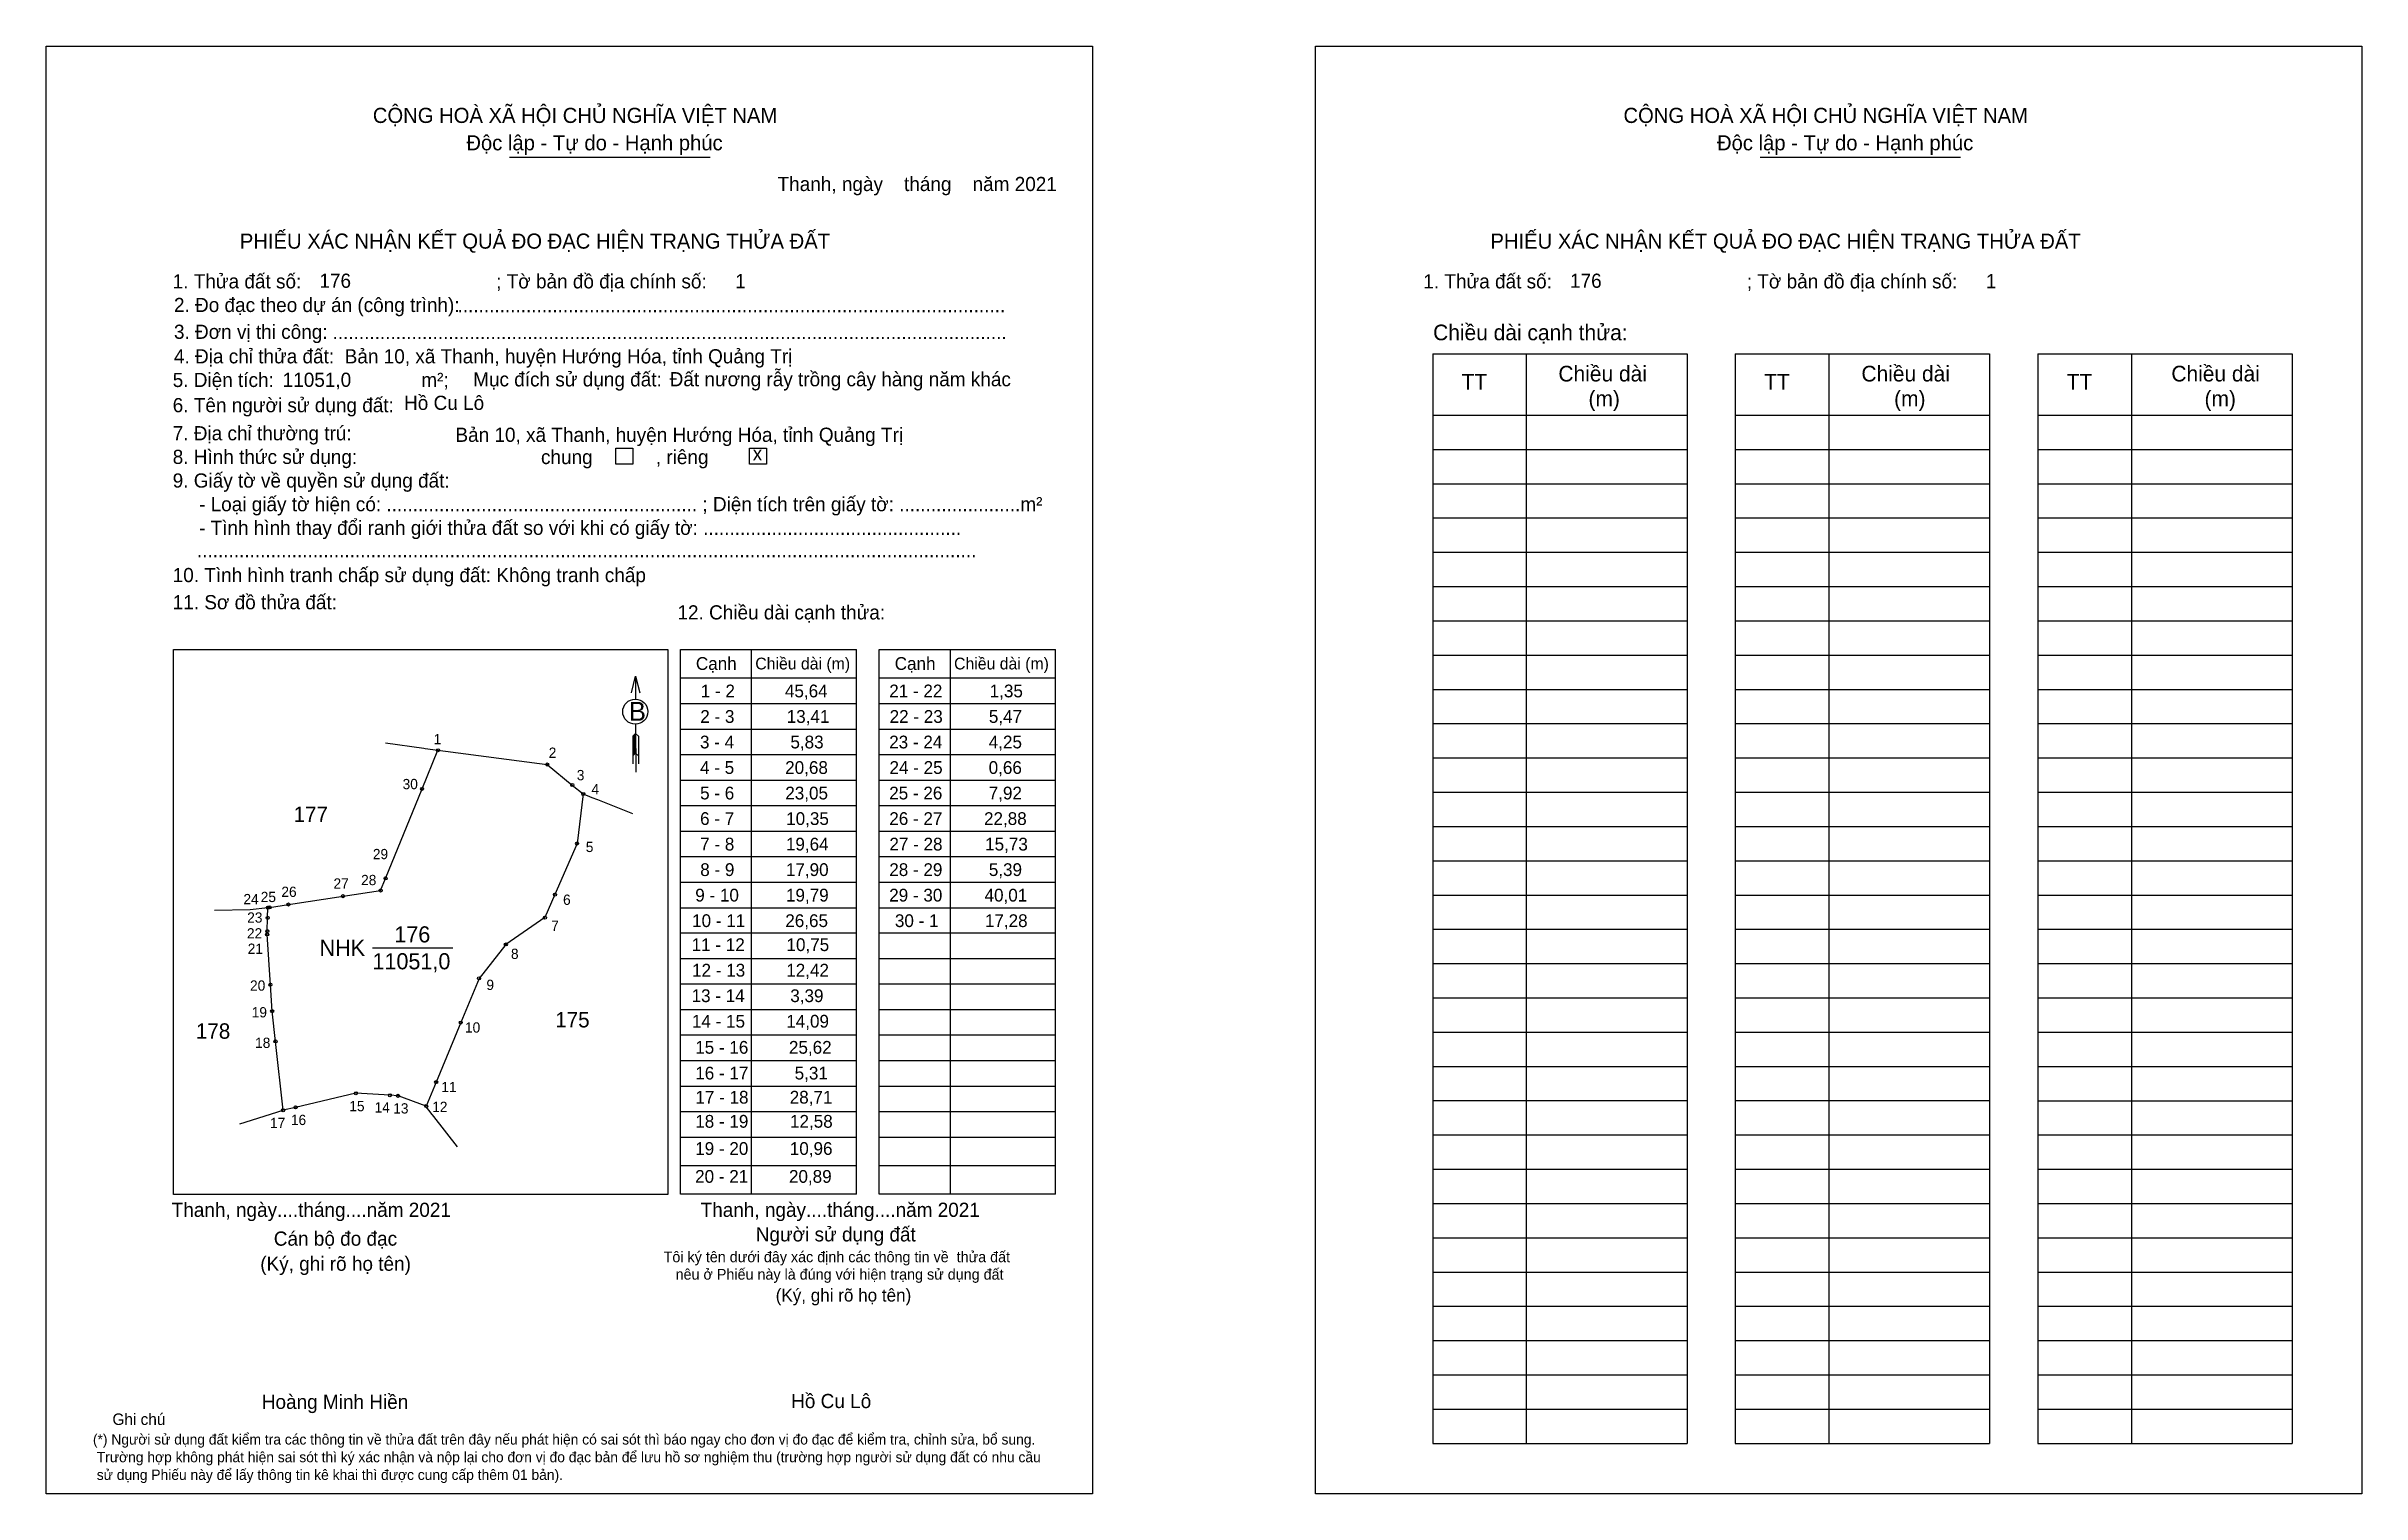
# Model space of a CAD drawing. Extents: x 545925 to 546883, y 1825331 to 1825930.
import ezdxf

# ---------------------------------------------------------------- set-up
doc = ezdxf.new("R2010")
doc.units = 0
for name, color, linetype in [('CanhThua', 7, 'Continuous'), ('kqddKhungInTrang1', 7, 'Continuous'), ('kqddKhungInTrang2', 7, 'Continuous'), ('kqddNoiDung', 7, 'Continuous'), ('kqddTemplate', 7, 'Continuous'), ('MocDinhThua', 7, 'Continuous'), ('NhanDiaChinhThua', 7, 'Continuous'), ('NhanTuCan', 7, 'Continuous'), ('RauThua', 7, 'Continuous'), ('SoHieuDinhThua', 7, 'Continuous')]:
    doc.layers.add(name, color=color, linetype=linetype)

msp = doc.modelspace()

# ---------------------------------------------------------------- linework, layer by layer
at = {"layer": 'CanhThua'}
for p, q in [((546080.54, 1825622.61), (546087.08, 1825638.6)), ((546087.08, 1825638.6), (546132.33, 1825632.71)), ((546132.33, 1825632.71), (546142.71, 1825624.22)), ((546065.42, 1825585.57), (546080.54, 1825622.61)), ((546142.71, 1825624.22), (546147.23, 1825620.52)), ((546147.23, 1825620.52), (546144.7, 1825600)), ((546144.7, 1825600), (546135.52, 1825578.86)), ((546063.38, 1825580.58), (546065.42, 1825585.57)), ((546016.6, 1825569.25), (546016.72, 1825573.49)), ((546016.72, 1825573.49), (546017.38, 1825573.59)), ((546017.38, 1825573.59), (546025.21, 1825574.78)), ((546025.21, 1825574.78), (546047.82, 1825578.22)), ((546047.82, 1825578.22), (546063.38, 1825580.58)), ((546135.52, 1825578.86), (546131.4, 1825569.36)), ((546016.42, 1825562.42), (546016.45, 1825563.77)), ((546017.77, 1825541.58), (546016.42, 1825562.42)), ((546016.45, 1825563.77), (546016.6, 1825569.25)), ((546131.4, 1825569.36), (546115.21, 1825558.25)), ((546115.21, 1825558.25), (546104.1, 1825544.21)), ((546104.1, 1825544.21), (546096.54, 1825525.92)), ((546018.48, 1825530.65), (546017.77, 1825541.58)), ((546019.86, 1825518.14), (546018.48, 1825530.65)), ((546096.54, 1825525.92), (546086.36, 1825501.29)), ((546023.02, 1825489.61), (546019.86, 1825518.14)), ((546053.14, 1825496.64), (546028.19, 1825490.81)), ((546067.2, 1825495.81), (546053.14, 1825496.64)), ((546070.59, 1825495.61), (546067.2, 1825495.81)), ((546082.25, 1825491.36), (546070.59, 1825495.61)), ((546086.36, 1825501.29), (546082.25, 1825491.36)), ((546028.19, 1825490.81), (546023.02, 1825489.61))]:
    msp.add_line(p, q, dxfattribs=at)
at = {"layer": 'kqddKhungInTrang1'}
msp.add_lwpolyline([(545924.99, 1825929.87), (546357.99, 1825929.87), (546357.99, 1825330.98), (545924.99, 1825330.98)], close=True, dxfattribs=at)
at = {"layer": 'kqddKhungInTrang2'}
msp.add_lwpolyline([(546450.36, 1825929.87), (546883.36, 1825929.87), (546883.36, 1825330.98), (546450.36, 1825330.98)], close=True, dxfattribs=at)
at = {"layer": 'kqddTemplate'}
for p, q in [((546116.78, 1825884.04), (546199.71, 1825884.04)), ((546634.43, 1825884.04), (546717.36, 1825884.04)), ((546498.83, 1825802.63), (546604.11, 1825802.63)), ((546498.83, 1825802.63), (546498.83, 1825351.78)), ((546537.58, 1825802.63), (546537.58, 1825351.78)), ((546604.11, 1825802.63), (546604.11, 1825351.78)), ((546624.06, 1825802.63), (546624.06, 1825351.78)), ((546624.06, 1825802.63), (546729.35, 1825802.63)), ((546662.81, 1825802.63), (546662.81, 1825351.78)), ((546729.35, 1825802.63), (546729.35, 1825351.78)), ((546749.3, 1825802.63), (546749.3, 1825351.78)), ((546749.3, 1825802.63), (546854.58, 1825802.63)), ((546788.04, 1825802.63), (546788.04, 1825351.78)), ((546854.58, 1825802.63), (546854.58, 1825351.78)), ((546498.83, 1825777.26), (546604.11, 1825777.26)), ((546624.06, 1825777.26), (546729.35, 1825777.26)), ((546749.3, 1825777.26), (546854.58, 1825777.26)), ((546498.83, 1825763.08), (546604.11, 1825763.08)), ((546624.06, 1825763.08), (546729.35, 1825763.08)), ((546749.3, 1825763.08), (546854.58, 1825763.08)), ((546498.83, 1825748.9), (546604.11, 1825748.9)), ((546624.06, 1825748.89), (546729.35, 1825748.89)), ((546749.3, 1825748.89), (546854.58, 1825748.89)), ((546498.83, 1825734.71), (546604.11, 1825734.71)), ((546624.06, 1825734.71), (546729.35, 1825734.71)), ((546749.3, 1825734.71), (546854.58, 1825734.71)), ((546498.83, 1825720.53), (546604.11, 1825720.53)), ((546624.06, 1825720.53), (546729.35, 1825720.53)), ((546749.3, 1825720.53), (546854.58, 1825720.53)), ((546498.83, 1825706.35), (546604.11, 1825706.35)), ((546624.06, 1825706.35), (546729.35, 1825706.35)), ((546749.3, 1825706.35), (546854.58, 1825706.35)), ((546498.83, 1825692.16), (546604.11, 1825692.16)), ((546624.06, 1825692.16), (546729.35, 1825692.16)), ((546749.3, 1825692.16), (546854.58, 1825692.16)), ((546187.46, 1825680.3), (546260.41, 1825680.3)), ((546187.46, 1825454.93), (546187.46, 1825680.3)), ((546216.8, 1825680.3), (546216.8, 1825454.93)), ((546260.41, 1825454.93), (546260.41, 1825680.3)), ((546269.75, 1825680.3), (546342.69, 1825680.3)), ((546269.75, 1825454.93), (546269.75, 1825680.3)), ((546299.09, 1825680.3), (546299.09, 1825454.93)), ((546342.69, 1825454.93), (546342.69, 1825680.3)), ((546498.83, 1825677.98), (546604.11, 1825677.98)), ((546624.06, 1825677.98), (546729.35, 1825677.98)), ((546749.3, 1825677.98), (546854.58, 1825677.98)), ((546168.88, 1825669.22), (546168.9, 1825659.77)), ((546187.46, 1825668.5), (546260.41, 1825668.5)), ((546269.75, 1825668.5), (546342.69, 1825668.5)), ((546187.46, 1825657.94), (546260.41, 1825657.94)), ((546269.75, 1825657.94), (546342.69, 1825657.94)), ((546498.83, 1825663.8), (546604.11, 1825663.8)), ((546624.06, 1825663.8), (546729.35, 1825663.8)), ((546749.3, 1825663.8), (546854.58, 1825663.8)), ((546168.91, 1825649.37), (546168.95, 1825629.47)), ((546498.83, 1825649.62), (546604.11, 1825649.62)), ((546624.06, 1825649.62), (546729.35, 1825649.62)), ((546749.3, 1825649.61), (546854.58, 1825649.61)), ((546168.92, 1825645.55), (546167.7, 1825644.39)), ((546168.92, 1825645.01), (546167.7, 1825643.85)), ((546168.92, 1825644.47), (546167.7, 1825643.31)), ((546167.7, 1825644.39), (546167.7, 1825632.98)), ((546168.92, 1825643.93), (546167.7, 1825642.77)), ((546168.92, 1825643.39), (546167.7, 1825642.23)), ((546168.92, 1825642.85), (546167.7, 1825641.69)), ((546168.93, 1825642.32), (546167.7, 1825641.15)), ((546168.93, 1825641.78), (546167.7, 1825640.61)), ((546168.93, 1825641.24), (546167.7, 1825640.07)), ((546168.93, 1825640.7), (546167.7, 1825639.53)), ((546168.93, 1825640.16), (546167.7, 1825638.99)), ((546168.93, 1825639.62), (546167.7, 1825638.45)), ((546168.93, 1825639.08), (546167.7, 1825637.91)), ((546168.93, 1825638.54), (546167.7, 1825637.37)), ((546168.92, 1825645.55), (546170.16, 1825644.39)), ((546170.16, 1825644.39), (546170.16, 1825632.98)), ((546187.46, 1825647.38), (546260.41, 1825647.38)), ((546269.75, 1825647.38), (546342.69, 1825647.38)), ((546168.93, 1825638), (546167.7, 1825636.83)), ((546168.93, 1825637.46), (546167.7, 1825636.29)), ((546168.93, 1825637.46), (546170.16, 1825636.29)), ((546187.46, 1825636.82), (546260.41, 1825636.82)), ((546269.75, 1825636.82), (546342.69, 1825636.82)), ((546498.83, 1825635.43), (546604.11, 1825635.43)), ((546624.06, 1825635.43), (546729.35, 1825635.43)), ((546749.3, 1825635.43), (546854.58, 1825635.43)), ((546187.46, 1825626.26), (546260.41, 1825626.26)), ((546269.75, 1825626.26), (546342.69, 1825626.26)), ((546498.83, 1825621.25), (546604.11, 1825621.25)), ((546624.06, 1825621.25), (546729.35, 1825621.25)), ((546749.3, 1825621.25), (546854.58, 1825621.25)), ((546187.46, 1825615.7), (546260.41, 1825615.7)), ((546269.75, 1825615.7), (546342.69, 1825615.7)), ((546187.46, 1825605.14), (546260.41, 1825605.14)), ((546269.75, 1825605.14), (546342.69, 1825605.14)), ((546498.83, 1825607.07), (546604.11, 1825607.07)), ((546624.06, 1825607.07), (546729.35, 1825607.07)), ((546749.3, 1825607.07), (546854.58, 1825607.07)), ((546187.46, 1825594.57), (546260.41, 1825594.57)), ((546269.75, 1825594.57), (546342.69, 1825594.57)), ((546498.83, 1825592.88), (546604.11, 1825592.88)), ((546624.06, 1825592.88), (546729.35, 1825592.88)), ((546749.3, 1825592.88), (546854.58, 1825592.88)), ((546187.46, 1825584.01), (546260.41, 1825584.01)), ((546269.75, 1825584.01), (546342.69, 1825584.01)), ((546187.46, 1825573.45), (546260.41, 1825573.45)), ((546269.75, 1825573.45), (546342.69, 1825573.45)), ((546498.83, 1825578.7), (546604.11, 1825578.7)), ((546624.06, 1825578.7), (546729.35, 1825578.7)), ((546749.3, 1825578.7), (546854.58, 1825578.7)), ((546260.41, 1825562.89), (546187.46, 1825562.89)), ((546342.69, 1825562.89), (546269.75, 1825562.89)), ((546498.83, 1825564.52), (546604.11, 1825564.52)), ((546624.06, 1825564.52), (546729.35, 1825564.52)), ((546749.3, 1825564.52), (546854.58, 1825564.52)), ((546260.41, 1825552.33), (546187.46, 1825552.33)), ((546342.69, 1825552.33), (546269.75, 1825552.33)), ((546498.83, 1825550.34), (546604.11, 1825550.34)), ((546624.06, 1825550.34), (546729.35, 1825550.34)), ((546749.3, 1825550.34), (546854.58, 1825550.34)), ((546260.41, 1825541.77), (546187.46, 1825541.77)), ((546342.69, 1825541.77), (546269.75, 1825541.77)), ((546498.83, 1825536.15), (546604.11, 1825536.15)), ((546624.06, 1825536.15), (546729.35, 1825536.15)), ((546749.3, 1825536.15), (546854.58, 1825536.15)), ((546260.41, 1825531.2), (546187.46, 1825531.2)), ((546342.69, 1825531.2), (546269.75, 1825531.2)), ((546260.41, 1825520.64), (546187.46, 1825520.64)), ((546342.69, 1825520.64), (546269.75, 1825520.64)), ((546498.83, 1825521.97), (546604.11, 1825521.97)), ((546624.06, 1825521.97), (546729.35, 1825521.97)), ((546749.3, 1825521.97), (546854.58, 1825521.97)), ((546260.41, 1825510.08), (546187.46, 1825510.08)), ((546342.69, 1825510.08), (546269.75, 1825510.08)), ((546498.83, 1825507.79), (546604.11, 1825507.79)), ((546624.06, 1825507.79), (546729.35, 1825507.79)), ((546749.3, 1825507.79), (546854.58, 1825507.79)), ((546260.41, 1825499.52), (546187.46, 1825499.52)), ((546342.69, 1825499.52), (546269.75, 1825499.52)), ((546260.41, 1825488.96), (546187.46, 1825488.96)), ((546342.69, 1825488.96), (546269.75, 1825488.96)), ((546498.83, 1825493.61), (546604.11, 1825493.61)), ((546624.06, 1825493.61), (546729.35, 1825493.61)), ((546749.3, 1825493.6), (546854.58, 1825493.6)), ((546260.41, 1825478.4), (546187.46, 1825478.4)), ((546342.69, 1825478.4), (546269.75, 1825478.4)), ((546498.83, 1825479.42), (546604.11, 1825479.42)), ((546624.06, 1825479.42), (546729.35, 1825479.42)), ((546749.3, 1825479.42), (546854.58, 1825479.42)), ((546260.41, 1825466.66), (546187.46, 1825466.66)), ((546342.69, 1825466.66), (546269.75, 1825466.66)), ((546498.83, 1825465.24), (546604.11, 1825465.24)), ((546624.06, 1825465.24), (546729.35, 1825465.24)), ((546749.3, 1825465.24), (546854.58, 1825465.24)), ((546260.41, 1825454.93), (546187.46, 1825454.93)), ((546342.69, 1825454.93), (546269.75, 1825454.93)), ((546498.83, 1825451.06), (546604.11, 1825451.06)), ((546624.06, 1825451.06), (546729.35, 1825451.06)), ((546749.3, 1825451.06), (546854.58, 1825451.06)), ((546498.83, 1825436.87), (546604.11, 1825436.87)), ((546624.06, 1825436.87), (546729.35, 1825436.87)), ((546749.3, 1825436.87), (546854.58, 1825436.87)), ((546498.83, 1825422.69), (546604.11, 1825422.69)), ((546624.06, 1825422.69), (546729.35, 1825422.69)), ((546749.3, 1825422.69), (546854.58, 1825422.69)), ((546498.83, 1825408.51), (546604.11, 1825408.51)), ((546624.06, 1825408.51), (546729.35, 1825408.51)), ((546749.3, 1825408.51), (546854.58, 1825408.51)), ((546498.83, 1825394.33), (546604.11, 1825394.33)), ((546624.06, 1825394.33), (546729.35, 1825394.33)), ((546749.3, 1825394.33), (546854.58, 1825394.33)), ((546498.83, 1825380.14), (546604.11, 1825380.14)), ((546624.06, 1825380.14), (546729.35, 1825380.14)), ((546749.3, 1825380.14), (546854.58, 1825380.14)), ((546498.83, 1825365.96), (546604.11, 1825365.96)), ((546624.06, 1825365.96), (546729.35, 1825365.96)), ((546749.3, 1825365.96), (546854.58, 1825365.96)), ((546498.83, 1825351.78), (546604.11, 1825351.78)), ((546624.06, 1825351.78), (546729.35, 1825351.78)), ((546749.3, 1825351.78), (546854.58, 1825351.78))]:
    msp.add_line(p, q, dxfattribs=at)
for points in [[(546160.67, 1825763.54), (546167.72, 1825763.54), (546167.72, 1825756.98), (546160.67, 1825756.98)], [(546216.08, 1825763.54), (546223.13, 1825763.54), (546223.13, 1825756.98), (546216.08, 1825756.98)], [(545977.68, 1825680.3), (546182.27, 1825680.3), (546182.27, 1825454.73), (545977.68, 1825454.73)]]:
    msp.add_lwpolyline(points, close=True, dxfattribs=at)
msp.add_lwpolyline([(546167.18, 1825662.37), (546168.88, 1825669.22), (546170.6, 1825662.38)], dxfattribs=at)
msp.add_circle((546168.78, 1825654.57), 5.2, dxfattribs=at)
at = {"layer": 'MocDinhThua'}
for centre in [(546087.08, 1825638.6), (546132.33, 1825632.71), (546080.54, 1825622.61), (546142.71, 1825624.22), (546147.23, 1825620.52), (546144.7, 1825600), (546063.38, 1825580.58), (546065.42, 1825585.57), (546016.72, 1825573.49), (546017.38, 1825573.59), (546025.21, 1825574.78), (546047.82, 1825578.22), (546135.52, 1825578.86), (546016.42, 1825562.42), (546016.45, 1825563.77), (546016.6, 1825569.25), (546131.4, 1825569.36), (546115.21, 1825558.25), (546104.1, 1825544.21), (546017.77, 1825541.58), (546018.48, 1825530.65), (546096.54, 1825525.92), (546019.86, 1825518.14), (546053.14, 1825496.64), (546067.2, 1825495.81), (546070.59, 1825495.61), (546086.36, 1825501.29), (546023.02, 1825489.61), (546028.19, 1825490.81), (546082.25, 1825491.36)]:
    msp.add_circle(centre, 0.637, dxfattribs=at)
at = {"layer": 'NhanDiaChinhThua'}
msp.add_line((546059.99, 1825556.85), (546093.23, 1825556.85), dxfattribs=at)
at = {"layer": 'RauThua'}
for p, q in [((546065.38, 1825641.63), (546081.2, 1825639.42)), ((546081.2, 1825639.42), (546081.8, 1825639.34)), ((546081.8, 1825639.34), (546087.08, 1825638.6)), ((546147.23, 1825620.52), (546150.83, 1825619.08)), ((546150.83, 1825619.08), (546153.08, 1825618.19)), ((546153.08, 1825618.19), (546162.78, 1825614.32)), ((546162.78, 1825614.32), (546167.62, 1825612.39)), ((545994.55, 1825572.36), (546009.37, 1825572.64)), ((546009.37, 1825572.64), (546016.72, 1825573.49)), ((546005.06, 1825484.06), (546023.02, 1825489.61)), ((546082.1, 1825491), (546082.25, 1825491.36)), ((546082.1, 1825491), (546083.71, 1825488.96)), ((546083.71, 1825488.96), (546084.02, 1825488.56)), ((546084.02, 1825488.56), (546085.24, 1825487.01)), ((546085.24, 1825487.01), (546095.07, 1825474.52))]:
    msp.add_line(p, q, dxfattribs=at)

# ---------------------------------------------------------------- texts
at = {"layer": 'kqddNoiDung'}
for s, height, p in [('Thanh, ngày    tháng    năm 2021  ', 5.8675, (546227.68, 1825869.98)), ('176', 5.868, (546038.03, 1825829.95)), ('1', 5.87, (546210.11, 1825829.76)), ('176', 5.868, (546555.68, 1825829.95)), ('1', 5.87, (546727.75, 1825829.76)), ('........................................................................................................', 5.86752, (546095.2, 1825819.83)), ('................................................................................................................................', 5.86752, (546043.46, 1825808.71)), ('11051,0', 5.868, (546022.83, 1825788.97)), ('Đất nương rẫy trồng cây hàng năm khác', 5.8675, (546183, 1825789.2)), ('Hồ Cu Lô', 5.868, (546073.08, 1825779.43)), ('Bản 10, xã Thanh, huyện Hướng Hóa, tỉnh Quảng Trị', 5.8675, (546094.34, 1825766.21)), ('x', 5.87, (546217.38, 1825758.5)), ('1 - 2', 5.281, (546195.89, 1825660.49)), ('45,64', 5.281, (546230.72, 1825660.49)), ('21 - 22', 5.281, (546273.9, 1825660.49)), ('1,35', 5.281, (546315.47, 1825660.49)), ('2 - 3', 5.281, (546195.68, 1825649.93)), ('13,41', 5.281, (546231.46, 1825649.93)), ('22 - 23', 5.281, (546274.06, 1825649.93)), ('5,47', 5.281, (546315.12, 1825649.93)), ('3 - 4', 5.281, (546195.56, 1825639.37)), ('5,83', 5.281, (546232.99, 1825639.37)), ('23 - 24', 5.281, (546273.88, 1825639.37)), ('4,25', 5.281, (546315.08, 1825639.37)), ('4 - 5', 5.281, (546195.59, 1825628.81)), ('20,68', 5.281, (546230.83, 1825628.81)), ('24 - 25', 5.281, (546274, 1825628.81)), ('0,66', 5.281, (546315.05, 1825628.81)), ('5 - 6', 5.281, (546195.61, 1825618.25)), ('23,05', 5.281, (546230.87, 1825618.25)), ('25 - 26', 5.281, (546273.89, 1825618.25)), ('7,92', 5.281, (546315.07, 1825618.25)), ('6 - 7', 5.281, (546195.61, 1825607.68)), ('10,35', 5.281, (546231.24, 1825607.68)), ('26 - 27', 5.281, (546273.92, 1825607.68)), ('22,88', 5.281, (546313.12, 1825607.68)), ('7 - 8', 5.281, (546195.64, 1825597.12)), ('19,64', 5.281, (546231.12, 1825597.12)), ('27 - 28', 5.281, (546273.96, 1825597.12)), ('15,73', 5.281, (546313.59, 1825597.12)), ('8 - 9', 5.281, (546195.67, 1825586.56)), ('17,90', 5.281, (546231.12, 1825586.56)), ('28 - 29', 5.281, (546273.91, 1825586.56)), ('5,39', 5.281, (546315.11, 1825586.56)), ('9 - 10', 5.281, (546193.61, 1825576)), ('19,79', 5.281, (546231.15, 1825576)), ('29 - 30', 5.281, (546273.88, 1825576)), ('40,01', 5.281, (546313.35, 1825576)), ('10 - 11', 5.281, (546192.3, 1825565.44)), ('26,65', 5.281, (546230.87, 1825565.44)), ('30 - 1', 5.281, (546276.24, 1825565.44)), ('17,28', 5.281, (546313.49, 1825565.44)), ('11 - 12', 5.281, (546192.12, 1825555.51)), ('10,75', 5.281, (546231.37, 1825555.51)), ('12 - 13', 5.281, (546192.28, 1825544.95)), ('12,42', 5.281, (546231.27, 1825544.95)), ('13 - 14', 5.281, (546192.09, 1825534.39)), ('3,39', 5.281, (546232.93, 1825534.39)), ('14 - 15', 5.281, (546192.21, 1825523.83)), ('14,09', 5.281, (546231.28, 1825523.83)), ('15 - 16', 5.281, (546193.59, 1825513.03)), ('25,62', 5.281, (546232.38, 1825513.03)), ('16 - 17', 5.281, (546193.61, 1825502.37)), ('5,31', 5.281, (546234.75, 1825502.37)), ('17 - 18', 5.281, (546193.66, 1825492.39)), ('28,71', 5.281, (546232.7, 1825492.39)), ('18 - 19', 5.281, (546193.6, 1825482.41)), ('12,58', 5.281, (546232.82, 1825482.41)), ('19 - 20', 5.281, (546193.58, 1825471.16)), ('10,96', 5.281, (546232.74, 1825471.16)), ('20 - 21', 5.281, (546193.55, 1825459.62)), ('20,89', 5.281, (546232.39, 1825459.62)), ('Thanh, ngày....tháng....năm 2021', 5.8675, (545976.88, 1825445.52)), ('Thanh, ngày....tháng....năm 2021', 5.8675, (546195.82, 1825445.52)), ('Hồ Cu Lô', 5.868, (546233.29, 1825366.39))]:
    msp.add_text(s, height=height, dxfattribs=at).set_placement(p)
at = {"layer": 'kqddTemplate'}
for s, height, p in [('CỘNG HOÀ XÃ HỘI CHỦ NGHĨA VIỆT NAM', 6.2587, (546060.15, 1825898.16)), ('CỘNG HOÀ XÃ HỘI CHỦ NGHĨA VIỆT NAM', 6.2587, (546577.8, 1825898.16)), ('Độc lập - Tự do - Hạnh phúc', 6.2587, (546098.86, 1825886.84)), ('Độc lập - Tự do - Hạnh phúc', 6.2587, (546616.51, 1825886.84)), ('PHIẾU XÁC NHẬN KẾT QUẢ ĐO ĐẠC HIỆN TRẠNG THỬA ĐẤT', 6.2587, (546005.09, 1825846.15)), ('PHIẾU XÁC NHẬN KẾT QUẢ ĐO ĐẠC HIỆN TRẠNG THỬA ĐẤT', 6.2587, (546522.74, 1825846.15)), ('1. Thửa đất số:                                     ; Tờ bản đồ địa chính số:', 5.8675, (545977.31, 1825829.71)), ('1. Thửa đất số:                                     ; Tờ bản đồ địa chính số:', 5.8675, (546494.96, 1825829.71)), ('2. Đo đạc theo dự án (công trình): ', 5.8675, (545977.83, 1825819.93)), ('3. Đơn vị thi công: ', 5.8675, (545977.83, 1825808.83)), ('Chiều dài cạnh thửa:', 6.4835, (546499.01, 1825808.24)), ('4. Địa chỉ thửa đất:  Bản 10, xã Thanh, huyện Hướng Hóa, tỉnh Quảng Trị', 5.8675, (545977.83, 1825798.68)), ('5. Diện tích:                            m²; ', 5.8675, (545977.31, 1825788.9)), ('Mục đích sử dụng đất:', 5.8675, (546101.67, 1825789.15)), ('TT', 6.484, (546510.79, 1825787.84)), ('Chiều dài', 6.484, (546550.87, 1825791.19)), ('TT', 6.484, (546636.03, 1825787.84)), ('Chiều dài', 6.484, (546676.29, 1825791.19)), ('TT', 6.484, (546761.26, 1825787.84)), ('Chiều dài', 6.484, (546804.58, 1825791.19)), ('6. Tên người sử dụng đất:', 5.8675, (545977.31, 1825778.47)), ('(m)', 6.484, (546563.32, 1825780.88)), ('(m)', 6.484, (546689.82, 1825780.88)), ('(m)', 6.484, (546818.31, 1825780.87)), ('7. Địa chỉ thường trú:', 5.8675, (545977.31, 1825766.84)), ('8. Hình thức sử dụng:', 5.8675, (545977.31, 1825757.06)), ('chung            , riêng', 5.8675, (546129.75, 1825757)), ('9. Giấy tờ về quyền sử dụng đất:', 5.8675, (545977.31, 1825747.28)), ('     - Loại giấy tờ hiện có: ........................................................... ; Diện tích trên giấy tờ: .......................m²', 5.86752, (545977.31, 1825737.5)), ('     - Tình hình thay đổi ranh giới thửa đất so với khi có giấy tờ: .................................................', 5.86752, (545977.31, 1825727.72)), ('....................................................................................................................................................', 5.86752, (545987.35, 1825718.44)), ('10. Tình hình tranh chấp sử dụng đất: Không tranh chấp', 5.8675, (545977.31, 1825708.16)), ('11. Sơ đồ thửa đất:', 5.8675, (545977.31, 1825696.93)), ('12. Chiều dài cạnh thửa:', 5.8675, (546186.23, 1825692.72)), ('Cạnh', 5.281, (546193.87, 1825671.85)), ('Chiều dài (m)', 4.8896, (546218.45, 1825672.03)), ('Cạnh', 5.281, (546276.16, 1825671.85)), ('Chiều dài (m)', 4.8896, (546300.73, 1825672.03)), ('B', 7.82, (546166.2, 1825650.79)), ('Cán bộ đo đạc', 5.8675, (546019.15, 1825433.59)), ('Người sử dụng đất', 5.8675, (546218.63, 1825435.36)), ('(Ký, ghi rõ họ tên)', 5.8675, (546013.55, 1825423.22)), ('Tôi ký tên dưới đây xác định các thông tin về  thửa đất ', 4.4358, (546180.51, 1825426.75)), ('nêu ở Phiếu này là đúng với hiện trạng sử dụng đất', 4.4358, (546185.46, 1825419.54)), ('(Ký, ghi rõ họ tên)', 5.2808, (546226.89, 1825410.48)), ('Hoàng Minh Hiền', 5.8675, (546014.19, 1825366.05)), ('Ghi chú', 4.753, (545952.38, 1825359.41)), ('(*) Người sử dụng đất kiểm tra các thông tin về thửa đất trên đây nếu phát hiện có sai sót thì báo ngay cho đơn vị đo đạc để kiểm tra, chỉnh sửa, bổ sung.', 4.27742, (545944.29, 1825351.31)), (' Trường hợp không phát hiện sai sót thì ký xác nhận và nộp lại cho đơn vị đo đạc bản để lưu hồ sơ nghiệm thu (trường hợp người sử dụng đất có nhu cầu', 4.27742, (545944.29, 1825343.99)), (' sử dụng Phiếu này để lấy thông tin kê khai thì được cung cấp thêm 01 bản).', 4.2774, (545944.29, 1825336.67))]:
    msp.add_text(s, height=height, dxfattribs=at).set_placement(p)
at = {"layer": 'NhanDiaChinhThua'}
for s, p in [('176', (546069.04, 1825559.08)), ('NHK', (546038.09, 1825553.52)), ('11051,0', (546059.99, 1825547.95))]:
    msp.add_text(s, height=6.673, dxfattribs=at).set_placement(p)
at = {"layer": 'NhanTuCan'}
for s, p in [('177', (546027.36, 1825608.93)), ('178', (545986.92, 1825519.23)), ('175', (546135.66, 1825523.91))]:
    msp.add_text(s, height=6.369, dxfattribs=at).set_placement(p)
at = {"layer": 'SoHieuDinhThua'}
for s, height, p in [('1', 4.25, (546085.32, 1825641.07)), ('2', 4.25, (546132.94, 1825635.46)), ('3', 4.25, (546144.56, 1825626.2)), ('30', 4.246, (546072.47, 1825622.49)), ('4', 4.25, (546150.65, 1825620.38)), ('5', 4.25, (546148.29, 1825596.48)), ('29', 4.246, (546060.16, 1825593.53)), ('26', 4.246, (546022.29, 1825577.91)), ('27', 4.246, (546043.86, 1825581.34)), ('28', 4.246, (546055.29, 1825582.78)), ('24', 4.246, (546006.59, 1825574.89)), ('23', 4.246, (546008.14, 1825567.27)), ('25', 4.246, (546013.74, 1825575.77)), ('6', 4.25, (546138.88, 1825574.62)), ('22', 4.246, (546008.03, 1825560.72)), ('7', 4.25, (546133.98, 1825563.87)), ('21', 4.246, (546008.36, 1825554.36)), ('8', 4.25, (546117.32, 1825552.25)), ('20', 4.246, (546009.32, 1825539.11)), ('9', 4.25, (546107.16, 1825539.4)), ('19', 4.246, (546010.02, 1825528.06)), ('10', 4.246, (546098.29, 1825521.77)), ('18', 4.246, (546011.42, 1825515.43)), ('11', 4.246, (546088.51, 1825497.14)), ('17', 4.246, (546017.6, 1825482.27)), ('16', 4.246, (546026.23, 1825483.52)), ('15', 4.246, (546050.41, 1825489.23)), ('14', 4.246, (546060.87, 1825488.7)), ('13', 4.246, (546068.58, 1825488.29)), ('12', 4.246, (546084.72, 1825488.92))]:
    msp.add_text(s, height=height, dxfattribs=at).set_placement(p)

doc.saveas('drawing.dxf')
